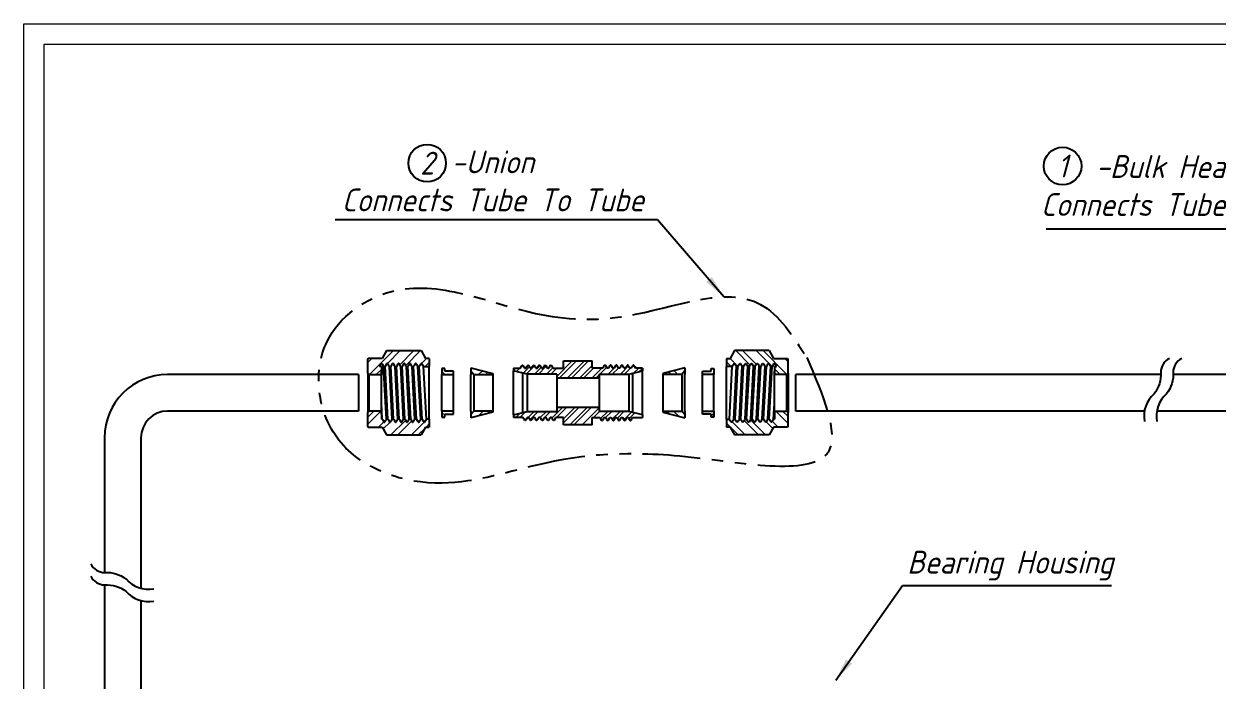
# Model space of a CAD drawing. Header units: millimetres. Extents: x 990 to 1442, y 548 to 864.
# Drawn here: x 989.7 to 1251.4, y 720.3 to 864.2 of the extents above; entities that cross this region are included whole.
import ezdxf

# ---------------------------------------------------------------- set-up
doc = ezdxf.new("R2010")
doc.units = ezdxf.units.MM
doc.header["$LTSCALE"] = 2
doc.linetypes.add('PHANTOM', pattern=[12.7, 6.35, -1.27, 1.27, -1.27, 1.27, -1.27])
doc.linetypes.add('SLD-Solid', pattern=[0])
doc.styles.add('GENISO', font='geniso.shx', dxfattribs={"oblique": 15})
doc.dimstyles.new('Scale', dxfattribs={"dimscale": 2, "dimtxt": 2.5, "dimasz": 2.5, "dimexe": 1, "dimexo": 1, "dimgap": 0.8, "dimtad": 1, "dimdec": 0, "dimzin": 0, "dimtxsty": 'GENISO', "dimcen": 2.5, "dimclrd": 1, "dimclre": 1, "dimclrt": 7, "dimadec": 0, "dimazin": 0, "dimtfac": 1, "dimtdec": 0, "dimtmove": 0, "dimatfit": 3, "dimfxl": 1, "dimtzin": 0, "dimlwd": -1, "dimlwe": -1, "dimarcsym": 0})
pattern_1 = [(45, (825.6327, 730.058), (-2.245064, 2.245064), []), (45, (827.1294, 730.058), (-2.245064, 2.245064), [])]
pattern_2 = [(45, (813.8424, 631.2357), (-2.245064, 2.245064), []), (45, (815.339, 631.2357), (-2.245064, 2.245064), [])]
pattern_3 = [(45, (813.8424, 665.8548), (-2.245064, 2.245064), []), (45, (815.339, 665.8548), (-2.245064, 2.245064), [])]

# ---------------------------------------------------------------- blocks, each defined once
blk = doc.blocks.new('sdasdasd')
at = {"linetype": 'Continuous', "lineweight": 18, "true_color": 0xf26722}
h = blk.add_hatch(dxfattribs=at)
h.set_pattern_fill('ANSI32', color=30, scale=0.333333, style=0)
h.set_pattern_definition(pattern_1)
h.paths.add_polyline_path([(1248.03, 787.62), (1252.83, 786.37), (1252.83, 786.12), (1248.7, 786.12), (1248.03, 786.92)], flags=0)
h = blk.add_hatch(dxfattribs=at)
h.set_pattern_fill('ANSI32', color=30, scale=0.333333, style=0)
h.set_pattern_definition(pattern_1)
h.paths.add_polyline_path([(1248.7, 778.12), (1252.83, 778.12), (1252.83, 777.87), (1248.03, 776.62), (1248.03, 777.33)], flags=0)
at = {"color": 30, "linetype": 'Continuous', "lineweight": 25, "true_color": 0xf26722}
for p, q in [((1248.03, 787.62), (1248.03, 786.12)), ((1248.03, 787.62), (1252.83, 786.37)), ((1248.03, 786.92), (1248.7, 786.12)), ((1248.03, 778.12), (1248.03, 786.12)), ((1248.7, 786.12), (1252.83, 786.12)), ((1248.7, 786.12), (1248.7, 778.12)), ((1252.83, 786.37), (1252.83, 786.12)), ((1252.83, 786.12), (1252.83, 778.12)), ((1248.03, 778.12), (1248.03, 776.62)), ((1248.7, 778.12), (1248.03, 777.33)), ((1252.83, 777.87), (1248.03, 776.62)), ((1252.83, 778.12), (1248.7, 778.12)), ((1252.83, 778.12), (1252.83, 777.87))]:
    blk.add_line(p, q, dxfattribs=at)
blk = doc.blocks.new('sdjhjj')
at = {"linetype": 'Continuous', "lineweight": 18}
h = blk.add_hatch(dxfattribs=at)
h.set_pattern_fill('ANSI32', color=6, scale=0.333333, style=0)
h.set_pattern_definition(pattern_2)
h.paths.add_polyline_path([(1236.24, 688.62), (1236.24, 687.3), (1233.74, 687.3), (1233.74, 688.02), (1235.64, 688.02), (1235.64, 688.62)], flags=0)
h = blk.add_hatch(dxfattribs=at)
h.set_pattern_fill('ANSI32', color=6, scale=0.333333, style=0)
h.set_pattern_definition(pattern_2)
h.paths.add_polyline_path([(1233.74, 678.58), (1233.74, 679.3), (1236.24, 679.3), (1236.24, 677.98), (1235.64, 677.98), (1235.64, 678.58)], flags=0)
at = {"color": 6, "linetype": 'Continuous', "lineweight": 25}
for p, q in [((1235.64, 688.62), (1236.24, 688.62)), ((1235.64, 688.02), (1235.64, 688.62)), ((1236.24, 688.62), (1236.24, 687.3)), ((1233.74, 688.02), (1235.64, 688.02)), ((1233.74, 687.3), (1233.74, 688.02)), ((1236.24, 687.3), (1233.74, 687.3)), ((1233.74, 679.3), (1233.74, 687.3)), ((1236.24, 679.3), (1236.24, 687.3)), ((1233.74, 679.3), (1236.24, 679.3)), ((1233.74, 678.58), (1233.74, 679.3)), ((1235.64, 678.58), (1233.74, 678.58)), ((1235.64, 677.98), (1235.64, 678.58)), ((1236.24, 677.98), (1235.64, 677.98)), ((1236.24, 679.3), (1236.24, 677.98))]:
    blk.add_line(p, q, dxfattribs=at)
blk = doc.blocks.new('sdsadsajhhjhgnbn')
at = {"linetype": 'Continuous', "lineweight": 18, "true_color": 0xa35c6a}
h = blk.add_hatch(dxfattribs=at)
h.set_pattern_fill('ANSI32', color=235, scale=0.333333, style=0)
h.set_pattern_definition(pattern_3)
edge = h.paths.add_edge_path(flags=0)
edge.add_line((1244.24, 725.42), (1244.24, 723.67))
edge.add_line((1244.24, 723.67), (1242.99, 723.67))
edge.add_line((1242.99, 723.67), (1242.6, 724.35))
edge.add_line((1242.6, 724.35), (1242.44, 724.35))
edge.add_line((1242.44, 724.35), (1242.05, 723.67))
edge.add_line((1242.05, 723.67), (1241.74, 723.67))
edge.add_line((1241.74, 723.67), (1241.35, 724.35))
edge.add_line((1241.35, 724.35), (1241.19, 724.35))
edge.add_line((1241.19, 724.35), (1240.8, 723.67))
edge.add_line((1240.8, 723.67), (1240.49, 723.67))
edge.add_line((1240.49, 723.67), (1240.1, 724.35))
edge.add_line((1240.1, 724.35), (1239.94, 724.35))
edge.add_line((1239.94, 724.35), (1239.55, 723.67))
edge.add_line((1239.55, 723.67), (1239.24, 723.67))
edge.add_line((1239.24, 723.67), (1238.85, 724.35))
edge.add_line((1238.85, 724.35), (1238.69, 724.35))
edge.add_line((1238.69, 724.35), (1238.3, 723.67))
edge.add_line((1238.3, 723.67), (1237.99, 723.67))
edge.add_line((1237.99, 723.67), (1237.6, 724.35))
edge.add_line((1237.6, 724.35), (1237.44, 724.35))
edge.add_line((1237.44, 724.35), (1237.05, 723.67))
edge.add_line((1237.05, 723.67), (1236.74, 723.67))
edge.add_line((1236.74, 723.67), (1236.35, 724.35))
edge.add_line((1236.35, 724.35), (1236.19, 724.35))
edge.add_line((1236.19, 724.35), (1235.8, 723.67))
edge.add_line((1235.8, 723.67), (1235.49, 723.67))
edge.add_line((1235.49, 723.67), (1235.1, 724.35))
edge.add_line((1235.1, 724.35), (1234.94, 724.35))
edge.add_line((1234.94, 724.35), (1234.55, 723.67))
edge.add_line((1234.55, 723.67), (1234.24, 723.67))
edge.add_line((1234.24, 723.67), (1233.85, 724.35))
edge.add_line((1233.85, 724.35), (1233.69, 724.35))
edge.add_line((1233.69, 724.35), (1233.3, 723.67))
edge.add_line((1233.3, 723.67), (1233.74, 723.67))
edge.add_line((1233.74, 723.67), (1233.74, 721.92))
edge.add_line((1233.74, 721.92), (1231.04, 721.92))
edge.add_line((1231.04, 721.92), (1230.74, 722.22))
edge.add_line((1230.74, 722.22), (1230.74, 725.32))
edge.add_arc((1230.84, 725.32), 0.1, 90, 180, ccw=False)
edge.add_line((1230.84, 725.42), (1233.94, 725.42))
edge.add_line((1233.94, 725.42), (1234.88, 727.16))
edge.add_line((1234.88, 727.16), (1242.5, 727.16))
edge.add_line((1242.5, 727.16), (1243.44, 725.42))
edge.add_line((1243.44, 725.42), (1244.24, 725.42))
h = blk.add_hatch(dxfattribs=at)
h.set_pattern_fill('ANSI32', color=235, scale=0.333333, style=0)
h.set_pattern_definition(pattern_3)
edge = h.paths.add_edge_path(flags=0)
edge.add_line((1244.24, 710.42), (1243.44, 710.42))
edge.add_line((1243.44, 710.42), (1242.5, 708.68))
edge.add_line((1242.5, 708.68), (1234.88, 708.68))
edge.add_line((1234.88, 708.68), (1233.94, 710.42))
edge.add_line((1233.94, 710.42), (1230.84, 710.42))
edge.add_arc((1230.84, 710.52), 0.1, 180, 270, ccw=False)
edge.add_line((1230.74, 710.52), (1230.74, 713.62))
edge.add_line((1230.74, 713.62), (1231.04, 713.92))
edge.add_line((1231.04, 713.92), (1233.74, 713.92))
edge.add_line((1233.74, 713.92), (1233.74, 712.17))
edge.add_line((1233.74, 712.17), (1233.92, 712.17))
edge.add_line((1233.92, 712.17), (1234.31, 711.49))
edge.add_line((1234.31, 711.49), (1234.47, 711.49))
edge.add_line((1234.47, 711.49), (1234.86, 712.17))
edge.add_line((1234.86, 712.17), (1235.17, 712.17))
edge.add_line((1235.17, 712.17), (1235.56, 711.49))
edge.add_line((1235.56, 711.49), (1235.72, 711.49))
edge.add_line((1235.72, 711.49), (1236.11, 712.17))
edge.add_line((1236.11, 712.17), (1236.42, 712.17))
edge.add_line((1236.42, 712.17), (1236.81, 711.49))
edge.add_line((1236.81, 711.49), (1236.97, 711.49))
edge.add_line((1236.97, 711.49), (1237.36, 712.17))
edge.add_line((1237.36, 712.17), (1237.67, 712.17))
edge.add_line((1237.67, 712.17), (1238.06, 711.49))
edge.add_line((1238.06, 711.49), (1238.22, 711.49))
edge.add_line((1238.22, 711.49), (1238.61, 712.17))
edge.add_line((1238.61, 712.17), (1238.92, 712.17))
edge.add_line((1238.92, 712.17), (1239.31, 711.49))
edge.add_line((1239.31, 711.49), (1239.47, 711.49))
edge.add_line((1239.47, 711.49), (1239.86, 712.17))
edge.add_line((1239.86, 712.17), (1240.17, 712.17))
edge.add_line((1240.17, 712.17), (1240.56, 711.49))
edge.add_line((1240.56, 711.49), (1240.72, 711.49))
edge.add_line((1240.72, 711.49), (1241.11, 712.17))
edge.add_line((1241.11, 712.17), (1241.42, 712.17))
edge.add_line((1241.42, 712.17), (1241.81, 711.49))
edge.add_line((1241.81, 711.49), (1241.97, 711.49))
edge.add_line((1241.97, 711.49), (1242.36, 712.17))
edge.add_line((1242.36, 712.17), (1242.67, 712.17))
edge.add_line((1242.67, 712.17), (1243.06, 711.49))
edge.add_line((1243.06, 711.49), (1243.22, 711.49))
edge.add_line((1243.22, 711.49), (1243.61, 712.17))
edge.add_line((1243.61, 712.17), (1244.24, 712.17))
edge.add_line((1244.24, 712.17), (1244.24, 710.42))
at = {"color": 235, "linetype": 'Continuous', "lineweight": 25, "true_color": 0xa35c6a}
for p, q in [((1230.74, 722.22), (1230.74, 725.32)), ((1233.94, 725.42), (1230.84, 725.42)), ((1234.88, 727.16), (1233.94, 725.42)), ((1234.88, 727.16), (1242.5, 727.16)), ((1242.5, 727.16), (1243.44, 725.42)), ((1244.24, 725.42), (1243.44, 725.42)), ((1244.24, 725.42), (1244.24, 723.67)), ((1233.3, 723.67), (1233.69, 724.35)), ((1233.74, 723.67), (1233.3, 723.67)), ((1233.69, 724.35), (1233.85, 724.35)), ((1233.74, 723.67), (1233.74, 721.92)), ((1233.74, 721.92), (1233.74, 722.64)), ((1233.85, 724.35), (1234.24, 723.67)), ((1234.24, 723.67), (1234.55, 723.67)), ((1235.1, 724.35), (1234.94, 724.35)), ((1235.49, 723.67), (1235.8, 723.67)), ((1236.35, 724.35), (1236.19, 724.35)), ((1236.74, 723.67), (1237.05, 723.67)), ((1237.6, 724.35), (1237.44, 724.35)), ((1237.99, 723.67), (1238.3, 723.67)), ((1238.85, 724.35), (1238.69, 724.35)), ((1239.24, 723.67), (1239.55, 723.67)), ((1240.1, 724.35), (1239.94, 724.35)), ((1240.49, 723.67), (1240.8, 723.67)), ((1241.35, 724.35), (1241.19, 724.35)), ((1241.74, 723.67), (1242.05, 723.67)), ((1242.6, 724.35), (1242.44, 724.35)), ((1242.99, 723.67), (1244.24, 723.67)), ((1231.04, 721.92), (1230.74, 722.22)), ((1230.74, 722.22), (1230.74, 713.62)), ((1231.04, 721.92), (1233.74, 721.92)), ((1231.04, 713.92), (1231.04, 721.92)), ((1233.74, 713.92), (1233.74, 721.92)), ((1230.74, 713.62), (1231.04, 713.92)), ((1230.74, 710.52), (1230.74, 713.62)), ((1233.74, 713.92), (1231.04, 713.92)), ((1233.74, 713.2), (1233.74, 713.92)), ((1233.74, 713.92), (1233.74, 712.17)), ((1233.92, 712.17), (1233.74, 712.17)), ((1235.17, 712.17), (1234.86, 712.17)), ((1236.42, 712.17), (1236.11, 712.17)), ((1237.67, 712.17), (1237.36, 712.17)), ((1238.92, 712.17), (1238.61, 712.17)), ((1240.17, 712.17), (1239.86, 712.17)), ((1241.42, 712.17), (1241.11, 712.17)), ((1242.67, 712.17), (1242.36, 712.17)), ((1244.24, 712.17), (1243.61, 712.17)), ((1244.24, 712.17), (1244.24, 710.42)), ((1230.84, 710.42), (1233.94, 710.42)), ((1233.94, 710.42), (1234.88, 708.68)), ((1234.31, 711.49), (1234.47, 711.49)), ((1235.56, 711.49), (1235.72, 711.49)), ((1236.81, 711.49), (1236.97, 711.49)), ((1238.06, 711.49), (1238.22, 711.49)), ((1239.31, 711.49), (1239.47, 711.49)), ((1240.56, 711.49), (1240.72, 711.49)), ((1241.81, 711.49), (1241.97, 711.49)), ((1243.44, 710.42), (1242.5, 708.68)), ((1243.06, 711.49), (1243.22, 711.49)), ((1243.44, 710.42), (1244.24, 710.42)), ((1234.88, 708.68), (1242.5, 708.68))]:
    blk.add_line(p, q, dxfattribs=at)
at = {"color": 235, "true_color": 0xa35c6a}
for p, q in [((1234.86, 712.17), (1234.24, 723.67)), ((1235.17, 712.17), (1234.55, 723.67)), ((1236.11, 712.17), (1235.49, 723.67)), ((1236.42, 712.17), (1235.8, 723.67)), ((1237.36, 712.17), (1236.74, 723.67)), ((1237.67, 712.17), (1237.05, 723.67)), ((1238.61, 712.17), (1237.99, 723.67)), ((1238.92, 712.17), (1238.3, 723.67)), ((1239.86, 712.17), (1239.24, 723.67)), ((1240.17, 712.17), (1239.55, 723.67)), ((1241.11, 712.17), (1240.49, 723.67)), ((1241.42, 712.17), (1240.8, 723.67)), ((1242.36, 712.17), (1241.74, 723.67)), ((1242.67, 712.17), (1242.05, 723.67)), ((1243.61, 712.17), (1242.99, 723.67)), ((1244.24, 712.17), (1244.24, 723.67)), ((1233.92, 712.17), (1233.74, 715.62))]:
    blk.add_line(p, q, dxfattribs=at)
at = {"color": 235, "linetype": 'Continuous', "lineweight": 25, "true_color": 0xa35c6a, "flags": 128}
for points in [[(1234.94, 724.35), (1234.84, 724.17), (1234.73, 723.99), (1234.55, 723.67)], [(1235.49, 723.67), (1235.38, 723.85), (1235.28, 724.03), (1235.1, 724.35)], [(1236.19, 724.35), (1236.09, 724.17), (1235.98, 723.99), (1235.8, 723.67)], [(1236.74, 723.67), (1236.63, 723.85), (1236.53, 724.03), (1236.35, 724.35)], [(1237.44, 724.35), (1237.34, 724.17), (1237.23, 723.99), (1237.05, 723.67)], [(1237.99, 723.67), (1237.88, 723.85), (1237.78, 724.03), (1237.6, 724.35)], [(1238.69, 724.35), (1238.59, 724.17), (1238.48, 723.99), (1238.3, 723.67)], [(1239.24, 723.67), (1239.13, 723.85), (1239.03, 724.03), (1238.85, 724.35)], [(1239.94, 724.35), (1239.84, 724.17), (1239.73, 723.99), (1239.55, 723.67)], [(1240.49, 723.67), (1240.38, 723.85), (1240.28, 724.03), (1240.1, 724.35)], [(1241.19, 724.35), (1241.09, 724.17), (1240.98, 723.99), (1240.8, 723.67)], [(1241.74, 723.67), (1241.63, 723.85), (1241.53, 724.03), (1241.35, 724.35)], [(1242.44, 724.35), (1242.34, 724.17), (1242.23, 723.99), (1242.05, 723.67)], [(1242.99, 723.67), (1242.88, 723.85), (1242.78, 724.03), (1242.6, 724.35)], [(1233.92, 712.17), (1234.03, 711.99), (1234.13, 711.81), (1234.31, 711.49)], [(1234.47, 711.49), (1234.57, 711.67), (1234.68, 711.85), (1234.86, 712.17)], [(1235.17, 712.17), (1235.28, 711.99), (1235.38, 711.81), (1235.56, 711.49)], [(1235.72, 711.49), (1235.82, 711.67), (1235.93, 711.85), (1236.11, 712.17)], [(1236.42, 712.17), (1236.53, 711.99), (1236.63, 711.81), (1236.81, 711.49)], [(1236.97, 711.49), (1237.07, 711.67), (1237.18, 711.85), (1237.36, 712.17)], [(1237.67, 712.17), (1237.78, 711.99), (1237.88, 711.81), (1238.06, 711.49)], [(1238.22, 711.49), (1238.32, 711.67), (1238.43, 711.85), (1238.61, 712.17)], [(1238.92, 712.17), (1239.03, 711.99), (1239.13, 711.81), (1239.31, 711.49)], [(1239.47, 711.49), (1239.57, 711.67), (1239.68, 711.85), (1239.86, 712.17)], [(1240.17, 712.17), (1240.28, 711.99), (1240.38, 711.81), (1240.56, 711.49)], [(1240.72, 711.49), (1240.82, 711.67), (1240.93, 711.85), (1241.11, 712.17)], [(1241.42, 712.17), (1241.53, 711.99), (1241.63, 711.81), (1241.81, 711.49)], [(1241.97, 711.49), (1242.07, 711.67), (1242.18, 711.85), (1242.36, 712.17)], [(1242.67, 712.17), (1242.78, 711.99), (1242.88, 711.81), (1243.06, 711.49)], [(1243.22, 711.49), (1243.32, 711.67), (1243.43, 711.85), (1243.61, 712.17)]]:
    blk.add_lwpolyline(points, dxfattribs=at)
at = {"color": 235, "linetype": 'Continuous', "lineweight": 25, "true_color": 0xa35c6a}
for centre, start, end in [((1230.84, 725.32), 90, 180), ((1230.84, 710.52), 180, 270)]:
    blk.add_arc(centre, 0.1, start, end, dxfattribs=at)

msp = doc.modelspace()

# ---------------------------------------------------------------- linework, layer by layer
at = {"color": 242, "linetype": 'Continuous', "lineweight": 18, "true_color": 0xcd2027}
for p, q in [((1106.58, 786.91), (1109.99, 790.32)), ((1107.1, 786.53), (1110.89, 790.32)), ((1108.08, 790.2), (1108.2, 790.32)), ((1108.9, 786.53), (1112.69, 790.32)), ((1109.8, 786.53), (1113.59, 790.32)), ((1097.08, 788.18), (1097.62, 788.72)), ((1097.75, 787.96), (1098.51, 788.72)), ((1098.69, 788.9), (1099.16, 789.36)), ((1099.2, 787.61), (1100.61, 789.02)), ((1099.92, 787.43), (1101.73, 789.24)), ((1101.68, 787.4), (1103.18, 788.89)), ((1102.58, 787.4), (1104.3, 789.12)), ((1104.37, 787.4), (1105.75, 788.77)), ((1105.27, 787.4), (1106.6, 788.72)), ((1111.59, 786.53), (1114.38, 789.32)), ((1112.49, 786.53), (1114.68, 788.72)), ((1114.29, 786.53), (1116.48, 788.72)), ((1116.05, 787.4), (1117.53, 788.87)), ((1117.84, 787.4), (1119.17, 788.72)), ((1118.74, 787.4), (1120.1, 788.75)), ((1120.54, 787.4), (1122.34, 789.2)), ((1121.44, 787.4), (1122.76, 788.72)), ((1123.76, 788.9), (1123.3, 789.36)), ((1123.5, 787.67), (1124.56, 788.72)), ((1124.69, 787.95), (1125.38, 788.64)), ((1115.19, 786.53), (1115.88, 787.23)), ((1105.54, 777.79), (1107.86, 780.11)), ((1106.57, 777.92), (1108.76, 780.11)), ((1108.08, 777.63), (1110.56, 780.11)), ((1108.08, 776.73), (1111.46, 780.11)), ((1109.46, 776.32), (1113.25, 780.11)), ((1110.36, 776.32), (1114.15, 780.11)), ((1112.16, 776.32), (1115.88, 780.04)), ((1097.59, 777.92), (1098.55, 778.88)), ((1098.49, 777.92), (1099.73, 779.16)), ((1099.61, 777.24), (1099.97, 777.6)), ((1100.29, 777.92), (1101.61, 779.25)), ((1100.73, 777.46), (1102.51, 779.25)), ((1102.97, 777.91), (1104.31, 779.25)), ((1103.3, 777.34), (1105.2, 779.25)), ((1105.9, 777.24), (1106.17, 777.52)), ((1114.66, 777.92), (1115.98, 779.25)), ((1116.2, 777.66), (1117.78, 779.25)), ((1117.32, 777.89), (1118.67, 779.25)), ((1118.77, 777.54), (1120.47, 779.25)), ((1119.89, 777.77), (1121.33, 779.21)), ((1121.34, 777.42), (1123.01, 779.09)), ((1122.46, 777.65), (1123.74, 778.92))]:
    msp.add_line(p, q, dxfattribs=at)
at = {"color": 242, "linetype": 'Continuous', "lineweight": 25, "true_color": 0xcd2027}
for p, q in [((1108.08, 788.72), (1108.08, 790.32)), ((1108.08, 790.32), (1114.38, 790.32)), ((1114.38, 788.72), (1114.38, 790.32)), ((1097.08, 788.72), (1097.08, 788.12)), ((1097.08, 788.72), (1098.59, 788.72)), ((1100.08, 787.4), (1097.08, 788.12)), ((1097.08, 788.12), (1097.08, 788.12)), ((1098.98, 789.4), (1099.14, 789.4)), ((1099.53, 788.72), (1099.84, 788.72)), ((1100.23, 789.4), (1100.39, 789.4)), ((1100.78, 788.72), (1101.09, 788.72)), ((1101.48, 789.4), (1101.64, 789.4)), ((1102.03, 788.72), (1102.34, 788.72)), ((1102.72, 789.39), (1102.58, 789.14)), ((1102.72, 789.39), (1102.73, 789.4)), ((1102.73, 789.4), (1102.89, 789.4)), ((1103.28, 788.72), (1103.59, 788.72)), ((1103.98, 789.4), (1104.14, 789.4)), ((1104.53, 788.72), (1104.84, 788.72)), ((1105.22, 789.38), (1105.23, 789.4)), ((1105.23, 789.4), (1105.39, 789.4)), ((1105.78, 788.72), (1108.08, 788.72)), ((1116.68, 788.72), (1114.38, 788.72)), ((1117.23, 789.4), (1117.07, 789.4)), ((1117.24, 789.38), (1117.23, 789.4)), ((1117.93, 788.72), (1117.62, 788.72)), ((1118.48, 789.4), (1118.32, 789.4)), ((1119.18, 788.72), (1118.87, 788.72)), ((1119.73, 789.4), (1119.57, 789.4)), ((1119.74, 789.39), (1119.73, 789.4)), ((1119.74, 789.39), (1119.88, 789.14)), ((1120.43, 788.72), (1120.12, 788.72)), ((1120.98, 789.4), (1120.82, 789.4)), ((1121.68, 788.72), (1121.37, 788.72)), ((1122.23, 789.4), (1122.07, 789.4)), ((1122.38, 787.4), (1125.38, 788.12)), ((1122.93, 788.72), (1122.62, 788.72)), ((1123.48, 789.4), (1123.32, 789.4)), ((1125.38, 788.72), (1123.87, 788.72)), ((1125.38, 788.72), (1125.38, 788.12)), ((1125.38, 788.12), (1125.38, 788.12)), ((1099.18, 787.32), (1099.18, 787.57)), ((1099.18, 779.32), (1099.18, 787.32)), ((1106.58, 787.4), (1100.08, 787.4)), ((1100.08, 787.4), (1100.08, 779.25)), ((1106.58, 787.4), (1106.58, 785.67)), ((1106.58, 785.67), (1106.58, 780.97)), ((1115.88, 787.4), (1115.88, 785.67)), ((1115.88, 787.4), (1122.38, 787.4)), ((1115.88, 785.67), (1115.88, 780.97)), ((1122.38, 787.4), (1122.38, 779.25)), ((1123.28, 779.32), (1123.28, 787.61)), ((1123.28, 787.32), (1123.28, 787.57)), ((1106.58, 780.97), (1106.58, 779.25)), ((1115.88, 780.97), (1115.88, 779.25)), ((1097.08, 778.52), (1100.08, 779.25)), ((1097.08, 778.52), (1097.08, 777.92)), ((1097.08, 778.52), (1097.08, 778.52)), ((1099.22, 777.92), (1097.08, 777.92)), ((1099.18, 779.07), (1099.18, 779.32)), ((1099.76, 777.24), (1099.61, 777.24)), ((1100.08, 779.25), (1106.58, 779.25)), ((1100.47, 777.92), (1100.15, 777.92)), ((1101.01, 777.24), (1100.86, 777.24)), ((1101.72, 777.92), (1101.4, 777.92)), ((1102.26, 777.24), (1102.11, 777.24)), ((1102.97, 777.92), (1102.65, 777.92)), ((1103.51, 777.24), (1103.36, 777.24)), ((1104.22, 777.92), (1103.9, 777.92)), ((1104.76, 777.24), (1104.61, 777.24)), ((1104.76, 777.24), (1104.79, 777.29)), ((1105.47, 777.92), (1105.15, 777.92)), ((1106.01, 777.24), (1105.86, 777.24)), ((1106.01, 777.24), (1106.02, 777.25)), ((1108.08, 777.92), (1106.4, 777.92)), ((1108.08, 776.32), (1108.08, 777.92)), ((1114.38, 776.32), (1114.38, 777.92)), ((1114.38, 777.92), (1116.05, 777.92)), ((1122.38, 779.25), (1115.88, 779.25)), ((1116.44, 777.24), (1116.43, 777.25)), ((1116.44, 777.24), (1116.6, 777.24)), ((1116.99, 777.92), (1117.3, 777.92)), ((1117.69, 777.24), (1117.67, 777.29)), ((1117.69, 777.24), (1117.85, 777.24)), ((1118.24, 777.92), (1118.55, 777.92)), ((1118.94, 777.24), (1119.1, 777.24)), ((1119.49, 777.92), (1119.8, 777.92)), ((1120.19, 777.24), (1120.35, 777.24)), ((1120.74, 777.92), (1121.05, 777.92)), ((1121.44, 777.24), (1121.6, 777.24)), ((1121.99, 777.92), (1122.3, 777.92)), ((1125.38, 778.52), (1122.38, 779.25)), ((1122.69, 777.24), (1122.85, 777.24)), ((1123.24, 777.92), (1125.38, 777.92)), ((1123.28, 779.07), (1123.28, 779.32)), ((1125.38, 778.52), (1125.38, 777.92)), ((1125.38, 778.52), (1125.38, 778.52)), ((1114.38, 776.32), (1108.08, 776.32))]:
    msp.add_line(p, q, dxfattribs=at)
at = {"color": 242, "true_color": 0xcd2027}
for p, q in [((1097.08, 778.52), (1097.08, 788.12)), ((1125.38, 778.52), (1125.38, 788.12)), ((1115.88, 786.53), (1106.58, 786.53)), ((1115.88, 780.11), (1106.58, 780.11))]:
    msp.add_line(p, q, dxfattribs=at)
for p, q in [((1063.08, 787.32), (1021.26, 787.32)), ((1063.08, 787.32), (1063.08, 779.32)), ((1159.06, 779.32), (1159.06, 787.32)), ((1239.08, 787.32), (1159.06, 787.32)), ((1308.69, 787.32), (1241.8, 787.32)), ((1063.08, 779.32), (1021.26, 779.32)), ((1235.48, 779.32), (1159.06, 779.32)), ((1308.69, 779.32), (1238.2, 779.32)), ((1007.41, 773.47), (1007.41, 743.94)), ((1015.41, 773.47), (1015.41, 740.48)), ((1007.41, 741.22), (1007.41, 675.03)), ((1015.41, 737.76), (1015.41, 675.03))]:
    msp.add_line(p, q)
at = {"color": 7, "linetype": 'SLD-Solid', "lineweight": 15}
for points in [[(989.73, 864.17), (1441.91, 864.17), (1441.91, 548.31), (989.73, 548.31)], [(994.16, 859.74), (1437.48, 859.74), (1437.48, 552.74), (994.16, 552.74)]]:
    msp.add_lwpolyline(points, close=True, dxfattribs=at)
for points in [[(1240.97, 790.83, 0.295268), (1239.06, 787.78, -0.18298), (1237.63, 783.12, 0.264709), (1235.49, 777.03, -0.187554)], [(1243.69, 790.83, 0.295268), (1241.78, 787.78, -0.18298), (1240.35, 783.12, 0.264709), (1238.21, 777.03, -0.187554)], [(1004.42, 745.85, 0.295268), (1007.46, 743.94, -0.18298), (1012.13, 742.51, 0.264709), (1018.22, 740.37, -0.187554)], [(1004.42, 743.13, 0.295268), (1007.46, 741.22, -0.18298), (1012.13, 739.79, 0.264709), (1018.22, 737.65, -0.187554)]]:
    msp.add_lwpolyline(points, format="xyb")
at = {"color": 242, "linetype": 'Continuous', "lineweight": 25, "true_color": 0xcd2027, "flags": 128}
for points in [[(1098.59, 788.72), (1098.69, 788.9), (1098.8, 789.08), (1098.98, 789.4)], [(1099.14, 789.4), (1099.24, 789.22), (1099.35, 789.04), (1099.53, 788.72)], [(1099.84, 788.72), (1099.94, 788.9), (1100.05, 789.08), (1100.23, 789.4)], [(1100.39, 789.4), (1100.49, 789.22), (1100.6, 789.04), (1100.78, 788.72)], [(1101.09, 788.72), (1101.19, 788.9), (1101.3, 789.08), (1101.48, 789.4)], [(1101.64, 789.4), (1101.74, 789.22), (1101.85, 789.04), (1102.03, 788.72)], [(1102.34, 788.72), (1102.44, 788.9), (1102.55, 789.08), (1102.73, 789.4)], [(1102.89, 789.4), (1102.99, 789.22), (1103.1, 789.04), (1103.28, 788.72)], [(1103.59, 788.72), (1103.69, 788.9), (1103.8, 789.08), (1103.98, 789.4)], [(1104.14, 789.4), (1104.24, 789.22), (1104.35, 789.04), (1104.53, 788.72)], [(1104.84, 788.72), (1104.94, 788.9), (1105.05, 789.08), (1105.23, 789.4)], [(1105.39, 789.4), (1105.49, 789.22), (1105.6, 789.04), (1105.78, 788.72)], [(1117.07, 789.4), (1116.97, 789.22), (1116.86, 789.04), (1116.68, 788.72)], [(1117.62, 788.72), (1117.51, 788.9), (1117.41, 789.08), (1117.23, 789.4)], [(1118.32, 789.4), (1118.22, 789.22), (1118.11, 789.04), (1117.93, 788.72)], [(1118.87, 788.72), (1118.76, 788.9), (1118.66, 789.08), (1118.48, 789.4)], [(1119.57, 789.4), (1119.47, 789.22), (1119.36, 789.04), (1119.18, 788.72)], [(1120.12, 788.72), (1120.01, 788.9), (1119.91, 789.08), (1119.73, 789.4)], [(1120.82, 789.4), (1120.72, 789.22), (1120.61, 789.04), (1120.43, 788.72)], [(1121.37, 788.72), (1121.26, 788.9), (1121.16, 789.08), (1120.98, 789.4)], [(1122.07, 789.4), (1121.97, 789.22), (1121.86, 789.04), (1121.68, 788.72)], [(1122.62, 788.72), (1122.51, 788.9), (1122.41, 789.08), (1122.23, 789.4)], [(1123.32, 789.4), (1123.22, 789.22), (1123.11, 789.04), (1122.93, 788.72)], [(1123.87, 788.72), (1123.76, 788.9), (1123.66, 789.08), (1123.48, 789.4)], [(1099.61, 777.24), (1099.5, 777.42), (1099.4, 777.6), (1099.22, 777.92)], [(1100.15, 777.92), (1100.05, 777.74), (1099.95, 777.56), (1099.76, 777.24)], [(1100.86, 777.24), (1100.75, 777.42), (1100.65, 777.6), (1100.47, 777.92)], [(1101.4, 777.92), (1101.3, 777.74), (1101.2, 777.56), (1101.01, 777.24)], [(1102.11, 777.24), (1102, 777.42), (1101.9, 777.6), (1101.72, 777.92)], [(1102.65, 777.92), (1102.55, 777.74), (1102.45, 777.56), (1102.26, 777.24)], [(1103.36, 777.24), (1103.25, 777.42), (1103.15, 777.6), (1102.97, 777.92)], [(1103.9, 777.92), (1103.8, 777.74), (1103.7, 777.56), (1103.51, 777.24)], [(1104.61, 777.24), (1104.5, 777.42), (1104.4, 777.6), (1104.22, 777.92)], [(1105.15, 777.92), (1105.05, 777.74), (1104.95, 777.56), (1104.76, 777.24)], [(1105.86, 777.24), (1105.75, 777.42), (1105.65, 777.6), (1105.47, 777.92)], [(1106.4, 777.92), (1106.3, 777.74), (1106.2, 777.56), (1106.01, 777.24)], [(1116.05, 777.92), (1116.16, 777.74), (1116.26, 777.56), (1116.44, 777.24)], [(1116.6, 777.24), (1116.7, 777.42), (1116.81, 777.6), (1116.99, 777.92)], [(1117.3, 777.92), (1117.41, 777.74), (1117.51, 777.56), (1117.69, 777.24)], [(1117.85, 777.24), (1117.95, 777.42), (1118.06, 777.6), (1118.24, 777.92)], [(1118.55, 777.92), (1118.66, 777.74), (1118.76, 777.56), (1118.94, 777.24)], [(1119.1, 777.24), (1119.2, 777.42), (1119.31, 777.6), (1119.49, 777.92)], [(1119.8, 777.92), (1119.91, 777.74), (1120.01, 777.56), (1120.19, 777.24)], [(1120.35, 777.24), (1120.45, 777.42), (1120.56, 777.6), (1120.74, 777.92)], [(1121.05, 777.92), (1121.16, 777.74), (1121.26, 777.56), (1121.44, 777.24)], [(1121.6, 777.24), (1121.7, 777.42), (1121.81, 777.6), (1121.99, 777.92)], [(1122.3, 777.92), (1122.41, 777.74), (1122.51, 777.56), (1122.69, 777.24)], [(1122.85, 777.24), (1122.95, 777.42), (1123.06, 777.6), (1123.24, 777.92)]]:
    msp.add_lwpolyline(points, dxfattribs=at)
for centre in [(1078.18, 833.65), (1217.53, 833.02)]:
    msp.add_circle(centre, 4.12)
for radius in [13.85, 5.85]:
    msp.add_arc((1021.26, 773.47), radius, 90, 180)
at = {"linetype": 'PHANTOM'}
msp.add_spline([(1161.44, 791.03), (1151.29, 802.7), (1121.95, 800.17), (1101.91, 800.73), (1070.32, 805.52), (1056.21, 794.53), (1057.9, 774.23), (1079.91, 763.52), (1102.2, 767.47), (1136.05, 769.16), (1166.24, 770.57), (1161.44, 791.03)], degree=3, dxfattribs=at)
at = {"color": 242, "linetype": 'Continuous', "lineweight": 25, "true_color": 0xcd2027}
for points, knots in [([(1098.78, 789.06), (1098.78, 789.06), (1098.71, 788.94), (1098.65, 788.83), (1098.58, 788.72)], [0, 0, 0, 0, 0.034446, 1, 1, 1, 1]), ([(1100.03, 789.06), (1100.03, 789.06), (1099.96, 788.94), (1099.9, 788.83), (1099.83, 788.72)], [0, 0, 0, 0, 0.034446, 1, 1, 1, 1]), ([(1101.28, 789.06), (1101.28, 789.06), (1101.21, 788.94), (1101.15, 788.83), (1101.08, 788.72)], [0, 0, 0, 0, 0.034446, 1, 1, 1, 1]), ([(1102.53, 789.06), (1102.53, 789.06), (1102.46, 788.94), (1102.4, 788.83), (1102.33, 788.72)], [0, 0, 0, 0, 0.034447, 1, 1, 1, 1]), ([(1103.97, 789.39), (1103.91, 789.28), (1103.78, 789.05), (1103.65, 788.83), (1103.58, 788.72)], [0, 0, 0, 0, 0.507547, 1, 1, 1, 1]), ([(1105.22, 789.39), (1105.16, 789.28), (1105.03, 789.05), (1104.9, 788.83), (1104.83, 788.72)], [0, 0, 0, 0, 0.507547, 1, 1, 1, 1]), ([(1117.24, 789.39), (1117.3, 789.28), (1117.43, 789.05), (1117.56, 788.83), (1117.62, 788.72)], [0, 0, 0, 0, 0.507547, 1, 1, 1, 1]), ([(1118.49, 789.39), (1118.55, 789.28), (1118.68, 789.05), (1118.81, 788.83), (1118.87, 788.72)], [0, 0, 0, 0, 0.507547, 1, 1, 1, 1]), ([(1119.92, 789.06), (1119.93, 789.06), (1119.99, 788.94), (1120.06, 788.83), (1120.12, 788.72)], [0, 0, 0, 0, 0.034447, 1, 1, 1, 1]), ([(1121.17, 789.06), (1121.18, 789.06), (1121.24, 788.94), (1121.31, 788.83), (1121.37, 788.72)], [0, 0, 0, 0, 0.034446, 1, 1, 1, 1]), ([(1122.42, 789.06), (1122.43, 789.06), (1122.49, 788.94), (1122.56, 788.83), (1122.62, 788.72)], [0, 0, 0, 0, 0.034446, 1, 1, 1, 1]), ([(1123.67, 789.06), (1123.68, 789.06), (1123.74, 788.94), (1123.81, 788.83), (1123.87, 788.72)], [0, 0, 0, 0, 0.034446, 1, 1, 1, 1]), ([(1099.79, 777.29), (1099.85, 777.4), (1099.97, 777.61), (1100.1, 777.82), (1100.15, 777.92)], [0, 0, 0, 0, 0.532068, 1, 1, 1, 1]), ([(1101.04, 777.29), (1101.1, 777.4), (1101.22, 777.61), (1101.35, 777.82), (1101.4, 777.92)], [0, 0, 0, 0, 0.5320674, 1, 1, 1, 1]), ([(1106.02, 777.25), (1106.09, 777.36), (1106.22, 777.59), (1106.35, 777.81), (1106.41, 777.92)], [0, 0, 0, 0, 0.506014, 1, 1, 1, 1]), ([(1116.43, 777.25), (1116.37, 777.36), (1116.24, 777.59), (1116.11, 777.81), (1116.05, 777.92)], [0, 0, 0, 0, 0.506014, 1, 1, 1, 1]), ([(1121.42, 777.29), (1121.36, 777.4), (1121.23, 777.61), (1121.11, 777.82), (1121.05, 777.92)], [0, 0, 0, 0, 0.5320674, 1, 1, 1, 1]), ([(1122.67, 777.29), (1122.61, 777.4), (1122.48, 777.61), (1122.36, 777.82), (1122.3, 777.92)], [0, 0, 0, 0, 0.532068, 1, 1, 1, 1])]:
    msp.add_open_spline(points, degree=3, knots=knots, dxfattribs=at)

# ---------------------------------------------------------------- block references
for name, p in [('sdsadsajhhjhgnbn', (-165.61, 65.4)), ('sdasdasd', (-160.26, 1.2)), ('sdjhjj', (-95.21, 100.02))]:
    msp.add_blockref(name, p)
at = {"xscale": -1}
for name, p in [('sdsadsajhhjhgnbn', (2388.07, 65.4)), ('sdjhjj', (2317.66, 100.02)), ('sdasdasd', (2382.72, 1.2))]:
    msp.add_blockref(name, p, dxfattribs=at)

# ---------------------------------------------------------------- texts
at = {"color": 7, "char_height": 5, "attachment_point": 5, "style": 'GENISO'}
for s, insert in [('-Union\\PConnects Tube To Tube', (1092.58, 829.75)), ('2', (1078.18, 833.65)), ('-Bulk Head Female Connector\\PConnects Tube To Male Grease Nipple', (1266.51, 827.99)), ('1', (1217.53, 833.02)), ('Bearing Housing', (1206.06, 745.45))]:
    msp.add_mtext(s, dxfattribs=dict(at, insert=insert))

# ---------------------------------------------------------------- leaders
for points in [[(1143.25, 804.37), (1128.69, 821.25), (1057.98, 821.25)], [(1333.77, 802.28), (1319.21, 819.17), (1213.92, 819.17)], [(1167.83, 720.35), (1182.42, 741.05), (1228.26, 741.05)]]:
    msp.add_leader(points, dimstyle='Scale')

doc.saveas('drawing.dxf')
